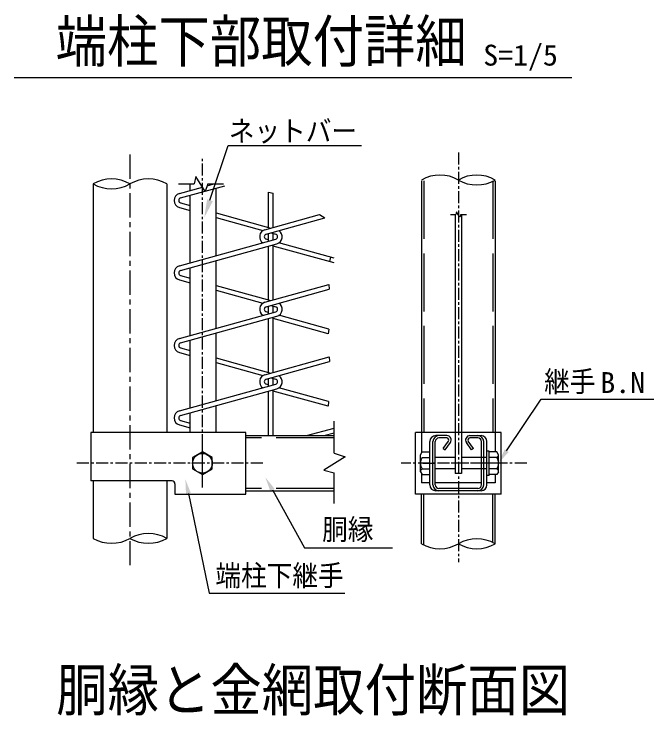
# Model space of a CAD drawing. Units: millimetres, scale not verified, with parts at other scales. Extents: x -4425 to 4425, y -3150 to 3150.
# Drawn here: x 916 to 2240, y -1467 to -15 of the extents above; entities that cross this region are included whole.
import ezdxf
from ezdxf.enums import TextEntityAlignment as Align

# ---------------------------------------------------------------- set-up
doc = ezdxf.new("R2010")
doc.units = ezdxf.units.MM
doc.header["$LTSCALE"] = 20
for name, pattern in [('DASHED', [7.5, 6, -1.5]), ('USER1', [2, 1.25, -0.25, 0.25, -0.25]), ('USER2', [4, 2.5, -0.5, 0.5, -0.5])]:
    doc.linetypes.add(name, pattern=pattern)
for name, color, linetype, lineweight in [('0-0_SUNPOU', 1, 'Continuous', 25), ('0-2_KOUZOU', 7, 'Continuous', 25), ('0-3_AMI', 3, 'Continuous', 25), ('0-4_BUHIN', 7, 'Continuous', 25), ('0-5_BOLT', 3, 'Continuous', 25)]:
    doc.layers.add(name, color=color, linetype=linetype, lineweight=lineweight)
doc.styles.add('ＭＳ ゴシック', font='')
doc.styles.get('ＭＳ ゴシック').set_extended_font_data('MS Gothic')

msp = doc.modelspace()

# ---------------------------------------------------------------- linework, layer by layer
at = {"layer": '0-0_SUNPOU'}
for p, q in [((915.73, -146.18), (2070.17, -146.18)), ((1321.33, -400.04), (1359.16, -286.7)), ((1359.16, -286.7), (1635.15, -286.7)), ((1935.39, -918.13), (2006.57, -811.65)), ((2006.57, -811.65), (2240.35, -811.65)), ((1450.46, -999.15), (1517.21, -1119.14)), ((1276.54, -1006.32), (1319.85, -1213.09)), ((1517.21, -1119.14), (1699.22, -1119.14)), ((1319.85, -1213.09), (1600.38, -1213.09))]:
    msp.add_line(p, q, dxfattribs=at)
for points in [[(1315.4, -398.06), (1309.45, -435.61), (1327.25, -402.01)], [(1939.54, -920.91), (1918.71, -943.07), (1931.23, -915.36)], [(1454.83, -996.72), (1435.87, -972.94), (1446.09, -1001.58)], [(1281.43, -1005.3), (1270.39, -976.96), (1271.64, -1007.35)]]:
    msp.add_solid(points, dxfattribs=at)
at = {"layer": '0-2_KOUZOU', "color": 1, "linetype": 'USER1'}
for p, q in [((1835.46, -301.08), (1835.46, -1148.39)), ((1305.72, -989.01), (1305.72, -314.55))]:
    msp.add_line(p, q, dxfattribs=at)
at = {"layer": '0-2_KOUZOU', "color": 1, "linetype": 'USER2'}
msp.add_line((1155.72, -305.42), (1155.72, -1155.08), dxfattribs=at)
at = {"layer": '0-2_KOUZOU'}
for p, q in [((1759.26, -359.84), (1759.26, -880.14)), ((1911.66, -359.84), (1911.66, -880.14)), ((1079.52, -366.1), (1079.52, -880.14)), ((1231.92, -366.1), (1231.92, -880.14)), ((1255.96, -366.13), (1288.47, -366.13)), ((1280.15, -379.74), (1280.15, -366.13)), ((1316.96, -366.13), (1349.2, -366.13)), ((1334.1, -514.75), (1334.11, -374.72)), ((1280.14, -529.74), (1280.15, -389.71)), ((1334.1, -664.76), (1334.1, -524.72)), ((1280.14, -679.74), (1280.14, -539.71)), ((1334.09, -814.76), (1334.1, -674.72)), ((1280.13, -829.75), (1280.14, -689.71)), ((1334.09, -880.14), (1334.09, -824.72)), ((1280.13, -880.14), (1280.13, -839.71)), ((1578.28, -922.89), (1578.28, -856.79)), ((1395.72, -886.89), (1578.28, -886.89)), ((1578.28, -1027.2), (1578.28, -963.59)), ((1079.52, -980.64), (1079.52, -1099.42)), ((1231.92, -980.64), (1231.92, -1099.42)), ((1395.72, -1000.89), (1578.28, -1000.89)), ((1759.26, -1110.7), (1759.26, -1007.64)), ((1911.66, -1110.7), (1911.66, -1007.64))]:
    msp.add_line(p, q, dxfattribs=at)
at = {"layer": '0-2_KOUZOU', "color": 3, "linetype": 'DASHED'}
for p, q in [((1764.06, -359.84), (1764.06, -880.14)), ((1906.86, -359.84), (1906.86, -880.14)), ((1759.26, -880.14), (1759.26, -922.35)), ((1911.66, -880.14), (1911.66, -920.37)), ((1759.26, -965.43), (1759.26, -984.41)), ((1911.66, -967.41), (1911.66, -984.41)), ((1764.06, -1113.25), (1764.06, -1007.64)), ((1906.86, -1108.15), (1906.86, -1007.64))]:
    msp.add_line(p, q, dxfattribs=at)
at = {"layer": '0-2_KOUZOU', "color": 3}
for p, q in [((1818.93, -429.12), (1830.53, -429.12)), ((1840.71, -429.12), (1852.22, -429.12))]:
    msp.add_line(p, q, dxfattribs=at)
at = {"layer": '0-2_KOUZOU', "color": 1, "linetype": 'DASHED'}
for p, q in [((1578.28, -891.69), (1395.72, -891.69)), ((1578.28, -996.09), (1395.72, -996.09))]:
    msp.add_line(p, q, dxfattribs=at)
at = {"layer": '0-2_KOUZOU'}
for points in [[(1316.96, -366.13), (1311.56, -382.08), (1292.32, -351.01), (1288.47, -366.13)], [(1578.28, -922.89), (1601.07, -930.61), (1556.69, -958.09), (1578.28, -963.59)]]:
    msp.add_lwpolyline(points, dxfattribs=at)
at = {"layer": '0-2_KOUZOU', "color": 3}
msp.add_lwpolyline([(1840.71, -429.12), (1838.78, -434.82), (1831.91, -423.72), (1830.53, -429.12)], dxfattribs=at)
at = {"layer": '0-2_KOUZOU'}
for centre, start, end in [((1797.36, -424), 60, 120), ((1873.56, -424), 60, 120), ((1117.62, -432.09), 60, 120), ((1193.82, -432.09), 60, 120), ((1873.56, -292.02), 240, 300), ((1117.62, -300.11), 240, 300), ((1117.62, -1033.43), 240, 300), ((1193.82, -1165.41), 60, 120), ((1193.82, -1033.43), 240, 300), ((1873.56, -1176.69), 60, 120), ((1797.36, -1044.71), 240, 300), ((1873.56, -1044.71), 240, 300)]:
    msp.add_arc(centre, 76.2, start, end, dxfattribs=at)
at = {"layer": '0-3_AMI'}
for p, q in [((1258.08, -385.87), (1305.71, -372.64)), ((1260.65, -395.12), (1352, -369.75)), ((1315.69, -369.87), (1329.15, -366.13)), ((1442.67, -383.05), (1452.27, -385.38)), ((1442.67, -456.09), (1442.67, -383.05)), ((1452.27, -456.09), (1452.27, -385.38)), ((1260.65, -405.53), (1280.15, -410.94)), ((1258.08, -414.78), (1280.15, -420.91)), ((1334.1, -425.93), (1447.47, -457.42)), ((1435.06, -460.87), (1547.79, -429.56)), ((1547.79, -429.56), (1559.32, -436.32)), ((1334.1, -435.89), (1430.86, -462.77)), ((1437.63, -470.12), (1559.32, -436.32)), ((1442.67, -484.6), (1442.67, -468.72)), ((1447.47, -467.39), (1457.32, -470.12)), ((1452.27, -481.93), (1452.27, -468.72)), ((1258.08, -535.87), (1457.32, -480.53)), ((1260.65, -545.12), (1459.89, -489.78)), ((1442.67, -481.93), (1437.63, -480.53)), ((1452.27, -606.09), (1452.27, -491.89)), ((1578.28, -519.6), (1464.09, -487.88)), ((1442.67, -606.09), (1442.67, -494.56)), ((1578.28, -529.56), (1452.27, -494.56)), ((1570.57, -517.45), (1568.68, -526.89)), ((1258.08, -564.78), (1280.14, -570.91)), ((1260.65, -555.53), (1280.14, -560.94)), ((1334.1, -575.93), (1447.47, -607.42)), ((1435.06, -610.87), (1567.49, -574.09)), ((1567.49, -574.09), (1568.37, -583.8)), ((1334.1, -585.89), (1430.86, -612.77)), ((1437.63, -620.12), (1568.37, -583.8)), ((1442.67, -634.6), (1442.67, -618.72)), ((1447.47, -617.39), (1457.32, -620.12)), ((1452.27, -631.93), (1452.27, -618.72)), ((1258.08, -685.87), (1457.32, -630.53)), ((1442.67, -631.93), (1437.63, -630.53)), ((1567.1, -666.49), (1464.09, -637.88)), ((1260.65, -695.12), (1459.89, -639.78)), ((1442.67, -756.09), (1442.67, -644.56)), ((1452.27, -756.09), (1452.27, -641.89)), ((1566.3, -676.23), (1452.27, -644.56)), ((1567.1, -666.49), (1566.3, -676.23)), ((1260.65, -705.53), (1280.14, -710.94)), ((1258.08, -714.78), (1280.14, -720.9)), ((1334.1, -725.93), (1447.47, -757.42)), ((1435.06, -760.87), (1567.87, -723.98)), ((1567.87, -723.98), (1568.81, -733.68)), ((1334.09, -735.89), (1430.86, -762.77)), ((1437.63, -770.12), (1568.81, -733.68)), ((1442.67, -784.6), (1442.67, -768.72)), ((1447.47, -767.39), (1457.32, -770.12)), ((1452.27, -781.93), (1452.27, -768.72)), ((1258.08, -835.87), (1457.32, -780.53)), ((1442.67, -781.93), (1437.63, -780.53)), ((1260.65, -845.12), (1459.89, -789.78)), ((1442.67, -886.89), (1442.67, -794.56)), ((1452.27, -886.89), (1452.27, -791.89)), ((1565.93, -826.13), (1452.27, -794.56)), ((1566.7, -816.38), (1464.09, -787.88)), ((1566.7, -816.38), (1565.93, -826.13)), ((1260.65, -855.53), (1280.13, -860.94)), ((1258.08, -864.78), (1280.13, -870.9)), ((1521.4, -886.89), (1578.28, -871.09)), ((1557.27, -886.89), (1578.28, -881.05))]:
    msp.add_line(p, q, dxfattribs=at)
for centre, radius, start, end in [((1262.1, -400.32), 15, 105.52411, 254.47589), ((1262.1, -400.32), 5.4, 105.52411, 254.47589), ((1439.07, -475.32), 15, 105.52411, 236.80577), ((1455.87, -475.32), 15, 285.52411, 56.80577), ((1439.07, -475.32), 5.4, 105.52411, 254.47589), ((1455.87, -475.32), 5.4, 285.52411, 74.47589), ((1262.1, -550.32), 15, 105.52411, 254.47589), ((1262.1, -550.32), 5.4, 105.52411, 254.47589), ((1439.07, -625.32), 15, 105.52411, 236.80577), ((1439.07, -625.32), 5.4, 105.52411, 254.47589), ((1455.87, -625.32), 5.4, 285.52411, 74.47589), ((1455.87, -625.32), 15, 285.52411, 56.80577), ((1262.1, -700.32), 15, 105.52411, 254.47589), ((1262.1, -700.32), 5.4, 105.52411, 254.47589), ((1439.07, -775.32), 15, 105.52411, 236.80577), ((1455.87, -775.32), 15, 285.52411, 56.80577), ((1439.07, -775.32), 5.4, 105.52411, 254.47589), ((1455.87, -775.32), 5.4, 285.52411, 74.47589), ((1262.1, -850.32), 15, 105.52411, 254.47589), ((1262.1, -850.32), 5.4, 105.52411, 254.47589)]:
    msp.add_arc(centre, radius, start, end, dxfattribs=at)
at = {"layer": '0-4_BUHIN', "color": 3}
for p, q in [((1828.71, -429.12), (1828.71, -965.46)), ((1842.21, -429.12), (1842.21, -965.46)), ((1776.21, -988.59), (1776.21, -899.19)), ((1782.96, -988.59), (1782.96, -899.19)), ((1787.76, -988.59), (1787.76, -899.19)), ((1811.59, -886.89), (1788.51, -886.89)), ((1811.59, -891.69), (1795.26, -891.69)), ((1804.34, -913.18), (1815, -898.34)), ((1866.59, -913.18), (1855.93, -898.34)), ((1859.34, -886.89), (1882.41, -886.89)), ((1875.66, -891.69), (1859.34, -891.69)), ((1883.16, -988.59), (1883.16, -899.19)), ((1887.96, -988.59), (1887.96, -899.19)), ((1894.71, -988.59), (1894.71, -899.19)), ((1804.34, -913.18), (1808.24, -915.98)), ((1808.24, -915.98), (1818.9, -901.14)), ((1862.69, -915.98), (1852.03, -901.14)), ((1866.59, -913.18), (1862.69, -915.98)), ((1842.21, -965.46), (1828.71, -965.46)), ((1883.16, -984.41), (1787.76, -984.41)), ((1882.41, -1000.89), (1788.51, -1000.89)), ((1875.66, -996.09), (1795.26, -996.09))]:
    msp.add_line(p, q, dxfattribs=at)
at = {"layer": '0-4_BUHIN'}
for p, q in [((1074.72, -880.14), (1074.72, -980.64)), ((1395.72, -880.14), (1074.72, -880.14)), ((1746.96, -1007.64), (1746.96, -880.14)), ((1923.96, -880.14), (1746.96, -880.14)), ((1923.96, -1007.64), (1923.96, -880.14)), ((1242.72, -980.64), (1074.72, -980.64)), ((1248.72, -986.64), (1248.72, -1007.64)), ((1923.96, -1007.64), (1746.96, -1007.64))]:
    msp.add_line(p, q, dxfattribs=at)
at = {"layer": '0-4_BUHIN', "color": 1, "linetype": 'USER1'}
for p, q in [((1305.72, -994.37), (1305.72, -896.32)), ((1430.58, -943.89), (1043.35, -943.89)), ((1977.06, -943.89), (1716.98, -943.89)), ((1761.96, -943.89), (1785.6, -943.89)), ((1761.96, -943.89), (1785.6, -943.89)), ((1908.96, -943.89), (1885.33, -943.89))]:
    msp.add_line(p, q, dxfattribs=at)
at = {"layer": '0-4_BUHIN', "color": 3, "linetype": 'DASHED'}
for p, q in [((1776.21, -984.41), (1759.26, -984.41)), ((1911.66, -984.41), (1894.71, -984.41))]:
    msp.add_line(p, q, dxfattribs=at)
at = {"layer": '0-4_BUHIN'}
msp.add_lwpolyline([(1248.72, -1007.64), (1395.72, -1007.64), (1395.72, -880.14)], dxfattribs=at)
at = {"layer": '0-4_BUHIN', "color": 3}
for centre, radius, start, end in [((1788.51, -899.19), 12.3, 90, 180), ((1795.26, -899.19), 12.3, 90, 180), ((1795.26, -899.19), 7.5, 90, 180), ((1811.59, -895.89), 9, 324.30807, 90), ((1811.59, -895.89), 4.2, 324.30807, 90), ((1859.34, -895.89), 9, 90, 215.69193), ((1859.34, -895.89), 4.2, 90, 215.69193), ((1875.66, -899.19), 12.3, 360, 90), ((1875.66, -899.19), 7.5, 360, 90), ((1882.41, -899.19), 12.3, 360, 90), ((1788.51, -988.59), 12.3, 180, 270), ((1795.26, -988.59), 12.3, 180, 270), ((1795.26, -988.59), 7.5, 180, 270), ((1875.66, -988.59), 12.3, 270, 360), ((1875.66, -988.59), 7.5, 270, 360), ((1882.41, -988.59), 12.3, 270, 360)]:
    msp.add_arc(centre, radius, start, end, dxfattribs=at)
at = {"layer": '0-4_BUHIN'}
msp.add_arc((1242.72, -986.64), 6, 0, 90, dxfattribs=at)
msp.add_arc((1242.72, -986.64), 6, 0, 90, dxfattribs=at)
at = {"layer": '0-5_BOLT'}
for p, q in [((1757.01, -926.25), (1760.41, -920.37)), ((1757.01, -961.53), (1757.01, -926.25)), ((1760.41, -920.37), (1776.21, -920.37)), ((1899.51, -918.69), (1894.71, -918.69)), ((1894.71, -969.09), (1894.71, -918.69)), ((1899.51, -969.09), (1899.51, -918.69)), ((1918.71, -961.53), (1918.71, -926.25)), ((1760.41, -931.89), (1776.21, -931.89)), ((1828.71, -931.89), (1787.76, -931.89)), ((1894.71, -931.89), (1842.21, -931.89)), ((1915.32, -931.89), (1899.51, -931.89)), ((1760.41, -955.89), (1776.21, -955.89)), ((1828.71, -955.89), (1787.76, -955.89)), ((1894.71, -955.89), (1842.21, -955.89)), ((1915.32, -955.89), (1899.51, -955.89)), ((1757.01, -961.53), (1760.41, -967.41)), ((1760.41, -967.41), (1776.21, -967.41)), ((1899.51, -969.09), (1894.71, -969.09))]:
    msp.add_line(p, q, dxfattribs=at)
at = {"layer": '0-5_BOLT', "color": 1, "linetype": 'USER1'}
msp.add_line((1925.34, -943.89), (1819.3, -943.89), dxfattribs=at)
at = {"layer": '0-5_BOLT'}
msp.add_lwpolyline([(1305.72, -967.41), (1326.09, -955.65), (1326.09, -932.13), (1305.72, -920.37), (1285.35, -932.13), (1285.35, -955.65)], close=True, dxfattribs=at)
for points in [[(1918.71, -926.25), (1915.32, -920.37), (1899.51, -920.37)], [(1918.71, -961.53), (1915.32, -967.41), (1899.51, -967.41)]]:
    msp.add_lwpolyline(points, dxfattribs=at)
msp.add_circle((1305.72, -943.89), 20.4, dxfattribs=at)
for centre, radius, start, end in [((1762.89, -926.55), 5.88, 177.032, 182.968), ((1912.84, -926.55), 5.88, 294.94299, 2.968), ((1779.92, -943.89), 22.91, 148.40741, 211.59259), ((1895.81, -943.89), 22.91, 328.40741, 31.59259), ((1762.89, -961.22), 5.88, 114.94299, 182.968), ((1912.84, -961.22), 5.88, 357.032, 65.05701)]:
    msp.add_arc(centre, radius, start, end, dxfattribs=at)

# ---------------------------------------------------------------- texts
at = {"layer": '0-0_SUNPOU', "color": 3, "style": 'ＭＳ ゴシック'}
for s, width, p in [('S=1/5', 1.05, (1886.96, -134.32)), ('ネットバー', 0.9, (1360.32, -291.15)), ('継手', 0.9, (2013.07, -809.47)), ('B.N', 1.05, (2129.35, -811.68)), ('胴縁', 0.9, (1553.51, -1115.44)), ('端柱下継手', 0.9, (1332.6, -1210.91))]:
    msp.add_text(s, height=43.26, dxfattribs=dict(at, width=width)).set_placement(p, align=Align.BOTTOM_LEFT)
at = {"layer": '0-2_KOUZOU', "style": 'ＭＳ ゴシック', "width": 0.9}
for s, p in [('端柱下部取付詳細', (1001.75, -140.17)), ('胴縁と金網取付断面図', (1003.09, -1482.31))]:
    msp.add_text(s, height=86.66, dxfattribs=at).set_placement(p, align=Align.BOTTOM_LEFT)

doc.saveas('drawing.dxf')
